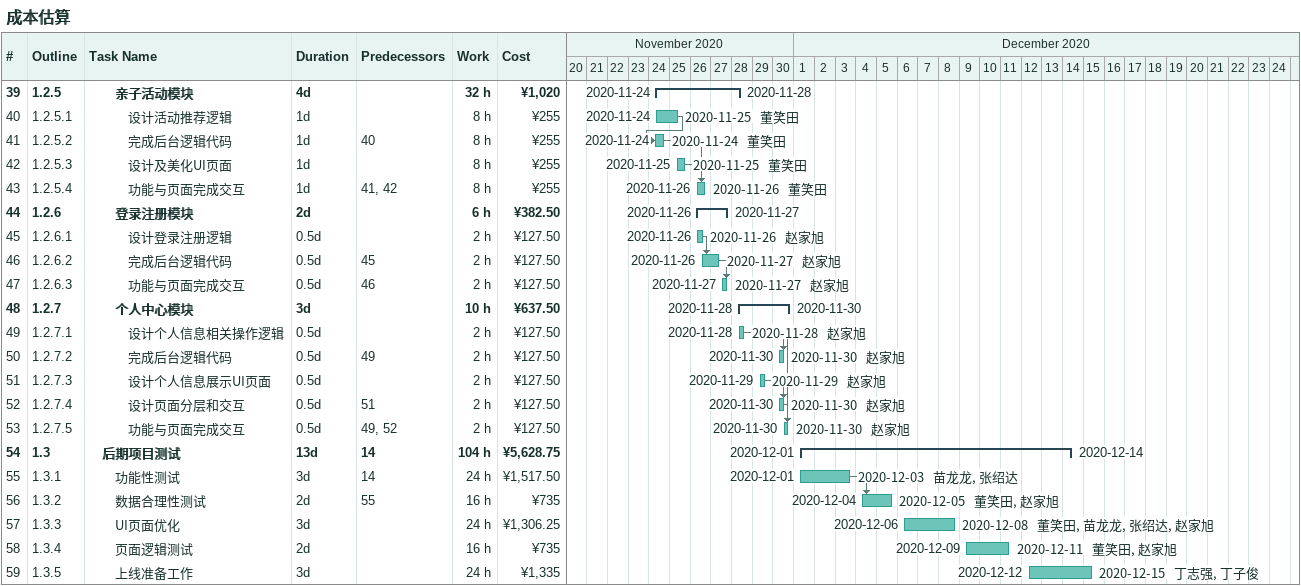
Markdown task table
成本估算

| ID | WBS | Task | Duration | Start | Finish | Predecessors | Resources | Work (h) | Cost (¥) |
|---|---|---|---|---|---|---|---|---|---|
| 39 | 1.2.5 | **亲子活动模块** | 4d | 2020-11-24 | 2020-11-28 |  |  | 32 | 1020 |
| 40 | 1.2.5.1 | 设计活动推荐逻辑 | 1d | 2020-11-24 | 2020-11-25 |  | 董笑田 | 8 | 255 |
| 41 | 1.2.5.2 | 完成后台逻辑代码 | 1d | 2020-11-24 | 2020-11-24 | 40 | 董笑田 | 8 | 255 |
| 42 | 1.2.5.3 | 设计及美化UI页面 | 1d | 2020-11-25 | 2020-11-25 |  | 董笑田 | 8 | 255 |
| 43 | 1.2.5.4 | 功能与页面完成交互 | 1d | 2020-11-26 | 2020-11-26 | 41, 42 | 董笑田 | 8 | 255 |
| 44 | 1.2.6 | **登录注册模块** | 2d | 2020-11-26 | 2020-11-27 |  |  | 6 | 382.50 |
| 45 | 1.2.6.1 | 设计登录注册逻辑 | 0.5d | 2020-11-26 | 2020-11-26 |  | 赵家旭 | 2 | 127.50 |
| 46 | 1.2.6.2 | 完成后台逻辑代码 | 0.5d | 2020-11-26 | 2020-11-27 | 45 | 赵家旭 | 2 | 127.50 |
| 47 | 1.2.6.3 | 功能与页面完成交互 | 0.5d | 2020-11-27 | 2020-11-27 | 46 | 赵家旭 | 2 | 127.50 |
| 48 | 1.2.7 | **个人中心模块** | 3d | 2020-11-28 | 2020-11-30 |  |  | 10 | 637.50 |
| 49 | 1.2.7.1 | 设计个人信息相关操作逻辑 | 0.5d | 2020-11-28 | 2020-11-28 |  | 赵家旭 | 2 | 127.50 |
| 50 | 1.2.7.2 | 完成后台逻辑代码 | 0.5d | 2020-11-30 | 2020-11-30 | 49 | 赵家旭 | 2 | 127.50 |
| 51 | 1.2.7.3 | 设计个人信息展示UI页面 | 0.5d | 2020-11-29 | 2020-11-29 |  | 赵家旭 | 2 | 127.50 |
| 52 | 1.2.7.4 | 设计页面分层和交互 | 0.5d | 2020-11-30 | 2020-11-30 | 51 | 赵家旭 | 2 | 127.50 |
| 53 | 1.2.7.5 | 功能与页面完成交互 | 0.5d | 2020-11-30 | 2020-11-30 | 49, 52 | 赵家旭 | 2 | 127.50 |
| 54 | 1.3 | **后期项目测试** | 13d | 2020-12-01 | 2020-12-14 | 14 |  | 104 | 5628.75 |
| 55 | 1.3.1 | 功能性测试 | 3d | 2020-12-01 | 2020-12-03 | 14 | 苗龙龙, 张绍达 | 24 | 1517.50 |
| 56 | 1.3.2 | 数据合理性测试 | 2d | 2020-12-04 | 2020-12-05 | 55 | 董笑田, 赵家旭 | 16 | 735 |
| 57 | 1.3.3 | UI页面优化 | 3d | 2020-12-06 | 2020-12-08 |  | 董笑田, 苗龙龙, 张绍达, 赵家旭 | 24 | 1306.25 |
| 58 | 1.3.4 | 页面逻辑测试 | 2d | 2020-12-09 | 2020-12-11 |  | 董笑田, 赵家旭 | 16 | 735 |
| 59 | 1.3.5 | 上线准备工作 | 3d | 2020-12-12 | 2020-12-15 |  | 丁志强, 丁子俊 | 24 | 1335 |
